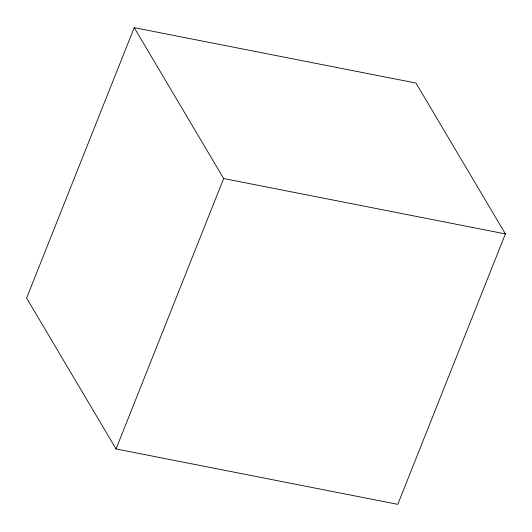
<?xml version="1.0" encoding="UTF-8"?>
<svg xmlns="http://www.w3.org/2000/svg" width="532" height="532" viewBox="0 0 532 532"><rect width="100%" height="100%" fill="white"/><g stroke="black" fill="none" stroke-linecap="round" stroke-linejoin="round"><path stroke-width="0.8" d="M134.217 27.657L26.6 298.08L116.043 448.948L397.783 504.343L505.4 233.92L415.958 83.052L134.217 27.657L223.659 178.526L505.4 233.92M116.043 448.948L223.659 178.526"/></g></svg>
